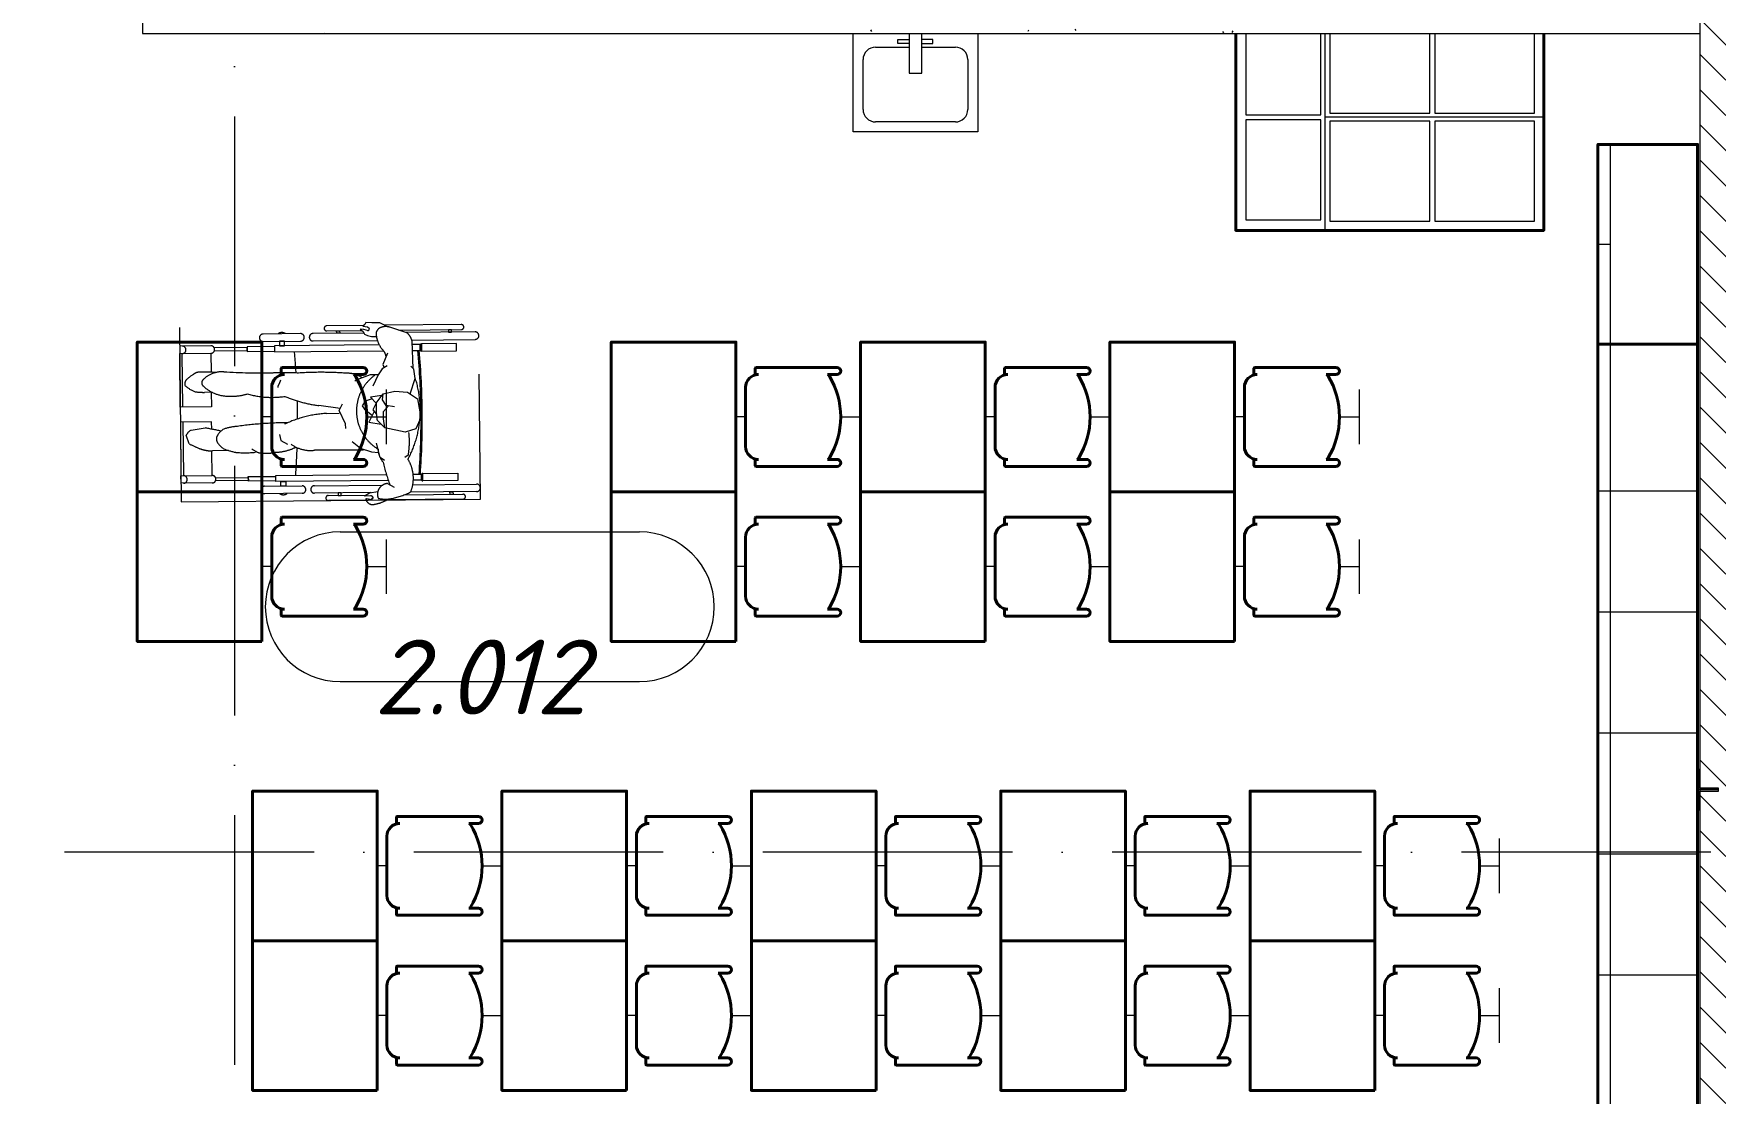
# Model space of a CAD drawing. Header units: millimetres. Extents: x -6467 to 105918, y -7090 to 92481.
# Drawn here: x 20144 to 26888, y 57964 to 62211 of the extents above; entities that cross this region are included whole.
import ezdxf

# ---------------------------------------------------------------- set-up
doc = ezdxf.new("R2010")
doc.units = ezdxf.units.MM
for name, pattern in [('50_200_ШТРИХ_1Т_ш5_п1_п1_', [1400, 1000, -200, 0, -200]), ('IMPORT-ACAD_ISO02W100', [3000, 2400, -600]), ('IMPORT-ACAD_ISO03W100', [6000, 2400, -3600])]:
    doc.linetypes.add(name, pattern=pattern)
for name, color, linetype, lineweight, true_color in [('A-AREA-IDEN-1', 7, 'Continuous', 9, 0xaaaaaa), ('A-GENM-1', 7, 'Continuous', 9, 0xaaaaaa), ('A-GENM-2', 7, 'Continuous', 20, 0xaaaaaa), ('I-WALL-1', 7, 'Continuous', 5, 0x787878), ('P-SANR-FIXT-1', 7, 'Continuous', 9, 0xaaaaaa), ('мебель 2 этаж-1', 7, 'Continuous', 40, 0xaaaaaa), ('Оси-3', 7, '50_200_ШТРИХ_1Т_ш5_п1_п1_', 9, 0xaaaaaa), ('ТХ_невидимый-1', 7, 'IMPORT-ACAD_ISO02W100', 20, 0xaaaaaa), ('ТХ_функционал-12', 7, 'IMPORT-ACAD_ISO03W100', 20, 0xaaaaaa), ('ТХ_функционал-14', 7, 'IMPORT-ACAD_ISO02W100', 20, 0xaaaaaa), ('ТХ_функционал-2', 7, 'Continuous', 40, 0xaaaaaa), ('ТХ_функционал-4', 7, 'Continuous', 20, 0xaaaaaa)]:
    doc.layers.add(name, color=color, linetype=linetype, lineweight=lineweight, true_color=true_color)
for name, color, linetype, lineweight in [('A-WALL', 7, 'Continuous', 5), ('A-WALL-FNSH-1', 7, 'Continuous', 5), ('I-WALL', 7, 'Continuous', 5)]:
    doc.layers.add(name, color=color, linetype=linetype, lineweight=lineweight)
doc.styles.add('ISOCPEUR_I', font='isocpeui.ttf', dxfattribs={"height": 300})

# ---------------------------------------------------------------- blocks, each defined once
blk = doc.blocks.new('SND_2D_Раковина1 - 400х300-V338-АИ_План этажа Радиаторы_2')
at = {"layer": 'P-SANR-FIXT-1'}
for p, q in [((-250, -220), (-250, 174)), ((-70, 150), (-25, 150)), ((-70, 135), (-70, 150)), ((-25, 135), (-70, 135)), ((-25, 174), (-25, 15)), ((25, 15), (25, 174)), ((70, 150), (25, 150)), ((25, 135), (70, 135)), ((70, 135), (70, 150)), ((250, 174), (250, -220)), ((-210, -130), (-210, 70)), ((-160, 120), (-25, 120)), ((25, 120), (160, 120)), ((210, 70), (210, -130)), ((-25, 15), (25, 15)), ((160, -180), (-160, -180)), ((250, -220), (-250, -220))]:
    blk.add_line(p, q, dxfattribs=at)
for centre, start, end in [((-160, 70), 90, 180), ((160, 70), 0, 90), ((-160, -130), 180, 270), ((160, -130), 270, 0)]:
    blk.add_arc(centre, 50, start, end, dxfattribs=at)
blk = doc.blocks.new('Фахверк _газобетон торцы_863 - Фахверк _газобетон торцы_-26105413-АИ_План этажа Радиаторы_2')
at = {"layer": 'A-GENM-2'}
for p, q in [((41046, 11134.7), (40965, 11134.7)), ((40965, 11134.7), (40965, 11128.7)), ((40965, 11128.7), (41040, 11128.7)), ((41040, 11128.7), (41040, 11053.7)), ((41046, 11053.7), (41046, 11134.7)), ((41040, 11053.7), (41046, 11053.7)), ((41040, 10953.7), (41040, 10878.7)), ((41046, 10953.7), (41040, 10953.7)), ((41046, 10872.7), (41046, 10953.7)), ((41040, 10878.7), (40965, 10878.7)), ((40965, 10878.7), (40965, 10872.7)), ((40965, 10872.7), (41046, 10872.7))]:
    blk.add_line(p, q, dxfattribs=at)
blk = doc.blocks.new('Фахверк _газобетон торцы_864 - Фахверк _газобетон торцы_-26105470-АИ_План этажа Радиаторы_2')
at = {"layer": 'A-GENM-2'}
for p, q in [((41046, 105920.3), (40965, 105920.3)), ((40965, 105920.3), (40965, 105914.3)), ((40965, 105914.3), (41040, 105914.3)), ((41040, 105914.3), (41040, 105839.3)), ((41046, 105839.3), (41046, 105920.3)), ((41040, 105839.3), (41046, 105839.3)), ((41046, 105739.3), (41040, 105739.3)), ((41040, 105739.3), (41040, 105664.3)), ((41046, 105658.3), (41046, 105739.3)), ((41040, 105664.3), (40965, 105664.3)), ((40965, 105664.3), (40965, 105658.3)), ((40965, 105658.3), (41046, 105658.3))]:
    blk.add_line(p, q, dxfattribs=at)
blk = doc.blocks.new('мебель 2 этаж-28800768-АИ_План этажа Радиаторы_2')
at = {"layer": 'ТХ_невидимый-1'}
for p, q in [((23323.1, 62280.7), (23323.1, 62499.4)), ((23823.1, 62280.7), (23823.1, 62499.4)), ((25223.5, 62280.7), (25223.5, 62499.4)), ((25723.5, 62280.7), (25723.5, 62499.4)), ((26223.5, 62280.7), (26223.5, 62499.4)), ((26723.5, 62280.7), (26723.5, 62499.4)), ((27223.5, 62280.7), (27223.5, 62499.4)), ((27723.5, 62280.7), (27723.5, 62499.4)), ((23362.1, 62390), (23323.1, 62390)), ((23743.4, 62390), (23823.1, 62390)), ((25262.5, 62390), (25223.5, 62390)), ((25643.7, 62390), (25723.5, 62390)), ((26262.5, 62390), (26223.5, 62390)), ((26643.7, 62390), (26723.5, 62390)), ((27262.5, 62390), (27223.5, 62390)), ((27643.7, 62390), (27723.5, 62390)), ((23323.1, 61680.7), (23323.1, 61899.4)), ((23823.1, 61680.7), (23823.1, 61899.4)), ((25223.5, 61680.7), (25223.5, 61899.4)), ((25723.5, 61680.7), (25723.5, 61899.4)), ((26223.5, 61680.7), (26223.5, 61899.4)), ((26723.5, 61680.7), (26723.5, 61899.4)), ((27223.5, 61680.7), (27223.5, 61899.4)), ((27723.5, 61680.7), (27723.5, 61899.4)), ((23362.1, 61790), (23323.1, 61790)), ((23743.4, 61790), (23823.1, 61790)), ((25262.5, 61790), (25223.5, 61790)), ((25643.7, 61790), (25723.5, 61790)), ((26262.5, 61790), (26223.5, 61790)), ((26643.7, 61790), (26723.5, 61790)), ((27262.5, 61790), (27223.5, 61790)), ((27643.7, 61790), (27723.5, 61790)), ((23785.5, 60481.4), (23785.5, 60700.1)), ((24285.5, 60481.4), (24285.5, 60700.1)), ((24785.5, 60481.4), (24785.5, 60700.1)), ((25285.5, 60481.4), (25285.5, 60700.1)), ((25785.5, 60481.4), (25785.5, 60700.1)), ((26285.5, 60481.4), (26285.5, 60700.1)), ((26785.5, 60481.4), (26785.5, 60700.1)), ((27285.5, 60481.4), (27285.5, 60700.1)), ((27785.5, 60481.4), (27785.5, 60700.1)), ((28285.5, 60481.4), (28285.5, 60700.1)), ((23824.5, 60590.8), (23785.5, 60590.8)), ((24205.7, 60590.8), (24285.5, 60590.8)), ((24824.5, 60590.8), (24785.5, 60590.8)), ((25205.7, 60590.8), (25285.5, 60590.8)), ((25824.5, 60590.8), (25785.5, 60590.8)), ((26205.7, 60590.8), (26285.5, 60590.8)), ((26824.5, 60590.8), (26785.5, 60590.8)), ((27205.7, 60590.8), (27285.5, 60590.8)), ((27824.5, 60590.8), (27785.5, 60590.8)), ((28205.7, 60590.8), (28285.5, 60590.8)), ((23785.5, 59881.4), (23785.5, 60100.1)), ((24285.5, 59881.4), (24285.5, 60100.1)), ((24785.5, 59881.4), (24785.5, 60100.1)), ((25285.5, 59881.4), (25285.5, 60100.1)), ((25785.5, 59881.4), (25785.5, 60100.1)), ((26285.5, 59881.4), (26285.5, 60100.1)), ((26785.5, 59881.4), (26785.5, 60100.1)), ((27285.5, 59881.4), (27285.5, 60100.1)), ((27785.5, 59881.4), (27785.5, 60100.1)), ((28285.5, 59881.4), (28285.5, 60100.1)), ((23824.5, 59990.8), (23785.5, 59990.8)), ((24205.7, 59990.8), (24285.5, 59990.8)), ((24824.5, 59990.8), (24785.5, 59990.8)), ((25205.7, 59990.8), (25285.5, 59990.8)), ((25824.5, 59990.8), (25785.5, 59990.8)), ((26205.7, 59990.8), (26285.5, 59990.8)), ((26824.5, 59990.8), (26785.5, 59990.8)), ((27205.7, 59990.8), (27285.5, 59990.8)), ((27824.5, 59990.8), (27785.5, 59990.8)), ((28205.7, 59990.8), (28285.5, 59990.8))]:
    blk.add_line(p, q, dxfattribs=at)
at = {"layer": 'ТХ_функционал-12'}
for p, q in [((23477.8, 62723.9), (23327.8, 62722.4)), ((23731.9, 62726.4), (23527.8, 62724.4)), ((23730.1, 62756.4), (23582.5, 62754.9)), ((23582.7, 62734.9), (23723.4, 62736.3)), ((23746.2, 62736.5), (23750.2, 62736.6)), ((24122.5, 62760.2), (23816.4, 62757.2)), ((23904.6, 62727), (23835.6, 62749.7)), ((23871.9, 62737.8), (24122.7, 62740.2)), ((24177.8, 62730.8), (23901.5, 62728.1)), ((23328.1, 62692.4), (23478.1, 62693.9)), ((23528.1, 62694.4), (23785.8, 62696.9)), ((23924, 62698.3), (24178.1, 62700.8)), ((23928.9, 62584.4), (23925.1, 62694.2)), ((23005.7, 62429.2), (23003.6, 62644.2)), ((23122.9, 62488.9), (23092.2, 62488.6)), ((23781.2, 62445.7), (23809.2, 62482.6)), ((23636.9, 62423.8), (23551, 62435.3)), ((23582.3, 62404.1), (23632.7, 62404.6)), ((23816, 62346), (23784.8, 62377.3)), ((23006.3, 62369.2), (23008.4, 62154.3)), ((23030.8, 62282.4), (23019.2, 62316.4)), ((23039.3, 62337.1), (23094.8, 62346)), ((23190.1, 62255.2), (23124.5, 62253.9)), ((23730.8, 62257.2), (23534.2, 62256.6)), ((23909.8, 62236.5), (23896.3, 62227.8)), ((23333.8, 62112.5), (23483.8, 62113.9)), ((23533.8, 62114.4), (23807.6, 62117.1)), ((23826.9, 62123), (23852.9, 62107.9)), ((23928.1, 62118.3), (24183.8, 62120.8)), ((23484.1, 62083.9), (23334.1, 62082.5)), ((23760.3, 62086.6), (23534.1, 62084.4)), ((23589.2, 62075), (23739.7, 62076.4)), ((23741.2, 62056.5), (23589.4, 62055)), ((24129.4, 62060.3), (23823.6, 62057.3)), ((23894, 62078), (24129.2, 62080.3)), ((24184.1, 62090.8), (23917.6, 62088.2))]:
    blk.add_line(p, q, dxfattribs=at)
at = {"layer": 'ТХ_функционал-12', "flags": 128}
for points in [[(22992.6, 62749.1), (22999.4, 62049.2), (24199.4, 62061), (24192.5, 62760.9)], [(23634.7, 62735.4), (23634.8, 62725.4), (23622.8, 62725.3), (23622.7, 62735.3)], [(24070.7, 62739.7), (24070.8, 62729.7), (24082.8, 62729.8), (24082.7, 62739.8)], [(23393.1, 62693.1), (23393.3, 62675.1), (23413.3, 62675.3), (23413.1, 62693.3)], [(23963.3, 62683.7), (23963.5, 62653.7), (24103.5, 62655), (24103.2, 62685), (23963.3, 62683.7), (23963.5, 62653.7), (23960.5, 62653.6), (23960.3, 62683.6)], [(23398.8, 62113.1), (23398.7, 62131.1), (23418.7, 62131.3), (23418.8, 62113.3)], [(23968.7, 62133.7), (23968.4, 62163.7), (24108.4, 62165.1), (24108.7, 62135.1), (23968.7, 62133.7), (23968.4, 62163.7), (23965.4, 62163.7), (23965.7, 62133.7)], [(23641.2, 62075.5), (23641.1, 62085.5), (23629.1, 62085.4), (23629.2, 62075.4)], [(24077.2, 62079.8), (24077.1, 62089.8), (24089.1, 62089.9), (24089.2, 62079.9)]]:
    blk.add_lwpolyline(points, close=True, dxfattribs=at)
for points in [[(23822.6, 62752.2), (23819.2, 62755.8), (23796.3, 62767.1), (23763.6, 62767.8), (23739.9, 62767.9), (23735.6, 62760.9), (23727.3, 62754), (23746.8, 62751.7), (23753.1, 62746.3), (23749.9, 62735.5), (23731.8, 62740.4), (23717.3, 62741.2), (23728.7, 62732), (23734.5, 62721.8), (23746, 62716.1), (23762.9, 62712.7), (23783, 62712.7)], [(23118.3, 62675.4), (22993.3, 62674.1), (22993.6, 62644.1), (23118.6, 62645.4), (23119.3, 62569.1)], [(23132.2, 62654.5), (23263.5, 62655.8), (23263.4, 62667.8), (23132.1, 62666.5)], [(23373.3, 62671.9), (23263.3, 62670.8), (23263.5, 62652.8), (23373.5, 62653.9)], [(23793.3, 62679), (23373.3, 62674.9), (23373.5, 62650.9), (23811, 62655.2)], [(23926.4, 62656.3), (23957.5, 62656.6), (23957.3, 62680.6), (23925.6, 62680.3)], [(23960.3, 62683.6), (23957.3, 62680.6), (23957.5, 62656.6), (23960.5, 62653.6)], [(23120.1, 62488.9), (23120.7, 62430.4), (22995.7, 62429.1), (22993.6, 62644.1)], [(23825.1, 62594.7), (23805.3, 62582.4), (23788.6, 62558.6), (23767.5, 62513.9)], [(23827.2, 62645.6), (23808, 62600.4), (23813.5, 62587.5)], [(23917, 62482.5), (23937.9, 62544.3), (23931.9, 62581.1), (23928.9, 62584.4), (23919.8, 62593.4)], [(23397.1, 62537.8), (23392.1, 62523.1), (23386.8, 62513.4), (23386.9, 62508.6)], [(23788.6, 62558.6), (23757.7, 62558.3), (23704.1, 62538.7), (23696.1, 62534)], [(23764.6, 62462.8), (23736.4, 62452.9), (23725.3, 62434.5), (23733.8, 62421.4), (23759.3, 62400.7), (23765.7, 62396.7)], [(23804.2, 62476), (23758.6, 62468.9), (23781.4, 62445.5)], [(23781.1, 62445.2), (23767.6, 62419.1), (23781.8, 62400.9)], [(23854.6, 62430.4), (23820.8, 62435.4), (23806.5, 62458.9), (23809.1, 62482.6), (23855.9, 62492.9), (23907.3, 62488.8), (23947.1, 62462.9), (23955.9, 62410.5), (23956.2, 62378.9), (23939.9, 62341.9), (23897.8, 62328.4), (23816, 62346), (23810.2, 62382.7), (23809.9, 62411.6), (23830.3, 62434)], [(23659.5, 62344.3), (23658.5, 62362.8), (23632.7, 62415.2), (23646, 62442)], [(23773.3, 62411.3), (23751.2, 62369), (23800.6, 62361.4)], [(23121.6, 62341.2), (23121.3, 62370.4), (22996.3, 62369.1), (22998.4, 62154.2)], [(23394.1, 62319.1), (23399.5, 62295), (23425.5, 62280.7)], [(23123.7, 62125.4), (22998.7, 62124.2), (22998.4, 62154.2), (23123.4, 62155.4), (23122.4, 62253.9)], [(23789.4, 62245.5), (23763.7, 62248.2), (23718.6, 62263.6), (23684.9, 62289.8)], [(23814.2, 62216.1), (23797.5, 62228), (23782.4, 62284.8)], [(23137.2, 62146.5), (23268.5, 62147.8), (23268.6, 62135.8), (23137.4, 62134.5)], [(23378.6, 62133.9), (23268.6, 62132.8), (23268.5, 62150.8), (23378.5, 62151.9)], [(23829.9, 62135.3), (23378.7, 62130.9), (23378.4, 62154.9), (23822.1, 62159.3)], [(23929.4, 62160.3), (23962.4, 62160.6), (23962.6, 62136.6), (23930.1, 62136.3)], [(23965.7, 62133.7), (23962.6, 62136.6), (23962.4, 62160.6), (23965.4, 62163.7)], [(23758.3, 62074.1), (23736, 62072.2), (23737, 62074.8), (23754.3, 62085.5), (23788.1, 62091.8)]]:
    blk.add_lwpolyline(points, dxfattribs=at)
at = {"layer": 'ТХ_функционал-12'}
for centre, radius, start, end in [((23328, 62707.4), 15, 90.56305, 270.56305), ((23403, 62703.2), 25, 53.69315, 127.43295), ((23478, 62708.9), 15, 270.56305, 90.56305), ((23528, 62709.4), 15, 90.56305, 270.56305), ((23582.6, 62744.9), 10, 90.56305, 270.56305), ((23808.6, 62721.2), 28.5, 116.49356, 168.91943), ((23889.9, 62730.2), 109.3, 181.79756, 218.17966), ((23819.3, 62699.9), 52.4, 71.84519, 116.49356), ((23865.4, 62679.7), 61.5, 13.6519, 50.41976), ((24122.6, 62750.2), 10, 270.56305, 90.56305), ((24177.9, 62715.8), 15, 270.56305, 90.56305), ((23003.4, 62659.2), 15, 270.56305, 90.56305), ((23118.4, 62660.4), 15, 270.56305, 90.56305), ((20385.9, 62373.5), 3080.2, 3.58721, 5.18118), ((23770.7, 62624.1), 50.8, 7.8508, 49.10449), ((20880.9, 62378.4), 3080.2, 355.94493, 5.18118), ((20885.9, 62378.4), 3080.2, 355.94493, 5.18118), ((23044.6, 62520.1), 31.3, 145.21812, 185.99071), ((23101.2, 62613.1), 130.3, 227.61326, 249.54155), ((23156.3, 62391.4), 201, 121.09833, 133.16048), ((23074.8, 62528.7), 41.3, 86.38319, 122.75637), ((23076.9, 61531.5), 1038.5, 86.5971, 89.97054), ((23098.2, 62526.9), 16.7, 135.48179, 225.64431), ((23163.6, 62462.6), 108.5, 86.54015, 135.48179), ((23189.1, 62619.9), 146.7, 225.64431, 265.17848), ((23325.7, 65143.8), 2577.6, 266.54015, 270.95687), ((23406.4, 60314.4), 2252.4, 88.38009, 90.95687), ((23561, 61184.3), 1384.6, 85.81177, 93.7666), ((23664.5, 62455), 110.2, 56.19276, 91.19828), ((23879.7, 62413.6), 177.5, 125.30566, 239.16304), ((23540.6, 62417.3), 417.5, 331.88467, 18.03045), ((23089.8, 62734), 245.4, 261.99729, 270.56305), ((23197.7, 62722.3), 249.5, 265.17848, 285.68311), ((23362.1, 62820.8), 352.3, 254.03767, 278.68011), ((23621.8, 62959.9), 529.3, 247.03466, 262.32282), ((20385.9, 62373.5), 3080.2, 0.15761, 1.50358), ((24092.1, 62427.8), 311.4, 176.70193, 189.33873), ((23607.9, 61953.2), 451.6, 93.25853, 115.5412), ((23060.9, 62296), 46.4, 117.71132, 153.86771), ((22931.7, 61365.1), 994.3, 76.85445, 80.55751), ((23167.1, 62301.5), 26.6, 147.51543, 213.61068), ((23207.3, 62279.8), 72.2, 124.12876, 150.20186), ((23229.2, 62184.3), 167.4, 93.8236, 111.88266), ((23429, 60901.8), 1464.8, 90.11321, 98.27825), ((23589.2, 62291.3), 325.3, 350.29253, 6.47195), ((23349.9, 62931), 722.8, 243.80367, 247.33864), ((23121.9, 62384.9), 131, 247.33864, 271.13558), ((23216.1, 62332.7), 84.7, 212.87217, 235.04941), ((23266.1, 62501.3), 257.6, 247.5008, 259.29167), ((23256.5, 62667.7), 421.3, 264.79262, 275.52584), ((23344.4, 62339), 98.4, 231.10015, 250.26556), ((23338.3, 62438.3), 193.9, 261.97559, 281.293), ((23371.1, 62447.7), 199.5, 271.46297, 296.4533), ((23517.7, 62387.8), 132.2, 234.29652, 277.19576), ((20385.9, 62373.5), 3080.2, 355.94493, 358.01582), ((23873.4, 62263.6), 84.7, 181.59556, 220.15688), ((24531.3, 62378.1), 742.1, 193.17286, 200.54976), ((23783.1, 62143.9), 147.2, 338.22773, 31.39332), ((23008.6, 62139.3), 15, 270.56305, 90.56305), ((23123.6, 62140.4), 15, 270.56305, 90.56305), ((23334, 62097.5), 15, 90.56305, 270.56305), ((23484, 62098.9), 15, 270.56305, 90.56305), ((23534, 62099.4), 15, 90.56305, 270.56305), ((23829.5, 62080.1), 43.1, 93.53084, 202.17186), ((24183.9, 62105.8), 15, 270.56305, 90.56305), ((23408.9, 62103.2), 25, 233.69315, 307.43295), ((23589.3, 62065), 10, 90.56305, 270.56305), ((23766.7, 62066), 27.2, 189.09662, 268.76759), ((23555, 60946.1), 1130.8, 79.39201, 80.58988), ((23758.4, 62063.4), 10.8, 51.91108, 90.90266), ((23765.8, 62059.8), 3.54, 86.25802, 220.16387), ((23739.2, 62038.8), 42, 45.70995, 51.91108), ((23766.3, 62066.6), 3.2, 266.25802, 45.70995), ((23747.9, 62193.5), 155.8, 276.71132, 301.79229), ((23818.4, 62188.3), 127.8, 256.98527, 282.07265), ((23778.3, 62376.2), 319.9, 282.07265, 296.25758), ((24129.3, 62070.3), 10, 270.56305, 90.56305)]:
    blk.add_arc(centre, radius, start, end, dxfattribs=at)
at = {"layer": 'ТХ_функционал-14'}
for p, q in [((27268.8, 63926.3), (27268.8, 63600.6)), ((28005.5, 63607.2), (28005.5, 63926.3)), ((28425.5, 63607.2), (28425.5, 63926.3))]:
    blk.add_line(p, q, dxfattribs=at)
at = {"layer": 'ТХ_функционал-14', "flags": 128}
for points in [[(27268.8, 63600.6), (27568.8, 63600.6), (27568.8, 63926.3)], [(27605.5, 63926.3), (27605.5, 63607.2), (28005.5, 63607.2)], [(28025.5, 63926.3), (28025.5, 63607.2), (28425.5, 63607.2)]]:
    blk.add_lwpolyline(points, dxfattribs=at)
for points in [[(27268.8, 63180.6), (27568.8, 63180.6), (27568.8, 63580.6), (27268.8, 63580.6)], [(28005.5, 63175.2), (28005.5, 63575.2), (27605.5, 63575.2), (27605.5, 63175.2)], [(28425.5, 63175.2), (28425.5, 63575.2), (28025.5, 63575.2), (28025.5, 63175.2)]]:
    blk.add_lwpolyline(points, close=True, dxfattribs=at)
at = {"layer": 'ТХ_функционал-2'}
for p, q in [((23400.6, 62562.6), (23400.6, 62585.7)), ((23403.1, 62588.2), (23729.2, 62588.2)), ((25301, 62562.6), (25301, 62585.7)), ((25303.5, 62588.2), (25629.6, 62588.2)), ((26301, 62562.6), (26301, 62585.7)), ((26303.5, 62588.2), (26629.6, 62588.2)), ((27301, 62562.6), (27301, 62585.7)), ((27303.5, 62588.2), (27629.6, 62588.2)), ((23413.4, 62560), (23403.1, 62560)), ((23729.2, 62560), (23689.9, 62560)), ((25313.8, 62560), (25303.5, 62560)), ((25629.6, 62560), (25590.3, 62560)), ((26313.8, 62560), (26303.5, 62560)), ((26629.6, 62560), (26590.3, 62560)), ((27313.8, 62560), (27303.5, 62560)), ((27629.6, 62560), (27590.3, 62560)), ((23362.1, 62271.3), (23362.1, 62508.7)), ((25262.5, 62271.3), (25262.5, 62508.7)), ((26262.5, 62271.3), (26262.5, 62508.7)), ((27262.5, 62271.3), (27262.5, 62508.7)), ((23400.6, 62194.4), (23400.6, 62217.5)), ((23403.1, 62220.1), (23413.4, 62220.1)), ((23729.2, 62191.8), (23403.1, 62191.8)), ((23689.9, 62220.1), (23729.2, 62220.1)), ((25301, 62194.4), (25301, 62217.5)), ((25303.5, 62220.1), (25313.8, 62220.1)), ((25629.6, 62191.8), (25303.5, 62191.8)), ((25590.3, 62220.1), (25629.6, 62220.1)), ((26301, 62194.4), (26301, 62217.5)), ((26303.5, 62220.1), (26313.8, 62220.1)), ((26629.6, 62191.8), (26303.5, 62191.8)), ((26590.3, 62220.1), (26629.6, 62220.1)), ((27301, 62194.4), (27301, 62217.5)), ((27303.5, 62220.1), (27313.8, 62220.1)), ((27629.6, 62191.8), (27303.5, 62191.8)), ((27590.3, 62220.1), (27629.6, 62220.1)), ((23400.6, 61962.6), (23400.6, 61985.7)), ((23403.1, 61988.2), (23729.2, 61988.2)), ((25301, 61962.6), (25301, 61985.7)), ((25303.5, 61988.2), (25629.6, 61988.2)), ((26301, 61962.6), (26301, 61985.7)), ((26303.5, 61988.2), (26629.6, 61988.2)), ((27301, 61962.6), (27301, 61985.7)), ((27303.5, 61988.2), (27629.6, 61988.2)), ((23362.1, 61671.3), (23362.1, 61908.7)), ((23413.4, 61960), (23403.1, 61960)), ((23729.2, 61960), (23689.9, 61960)), ((25262.5, 61671.3), (25262.5, 61908.7)), ((25313.8, 61960), (25303.5, 61960)), ((25629.6, 61960), (25590.3, 61960)), ((26262.5, 61671.3), (26262.5, 61908.7)), ((26313.8, 61960), (26303.5, 61960)), ((26629.6, 61960), (26590.3, 61960)), ((27262.5, 61671.3), (27262.5, 61908.7)), ((27313.8, 61960), (27303.5, 61960)), ((27629.6, 61960), (27590.3, 61960)), ((23400.6, 61594.4), (23400.6, 61617.5)), ((23403.1, 61620.1), (23413.4, 61620.1)), ((23729.2, 61591.8), (23403.1, 61591.8)), ((23689.9, 61620.1), (23729.2, 61620.1)), ((25301, 61594.4), (25301, 61617.5)), ((25303.5, 61620.1), (25313.8, 61620.1)), ((25629.6, 61591.8), (25303.5, 61591.8)), ((25590.3, 61620.1), (25629.6, 61620.1)), ((26301, 61594.4), (26301, 61617.5)), ((26303.5, 61620.1), (26313.8, 61620.1)), ((26629.6, 61591.8), (26303.5, 61591.8)), ((26590.3, 61620.1), (26629.6, 61620.1)), ((27301, 61594.4), (27301, 61617.5)), ((27303.5, 61620.1), (27313.8, 61620.1)), ((27629.6, 61591.8), (27303.5, 61591.8)), ((27590.3, 61620.1), (27629.6, 61620.1)), ((23863, 60763.3), (23863, 60786.4)), ((23865.5, 60788.9), (24191.6, 60788.9)), ((23875.8, 60760.7), (23865.5, 60760.7)), ((24191.6, 60760.7), (24152.3, 60760.7)), ((24863, 60763.3), (24863, 60786.4)), ((24865.5, 60788.9), (25191.6, 60788.9)), ((24875.8, 60760.7), (24865.5, 60760.7)), ((25191.6, 60760.7), (25152.3, 60760.7)), ((25863, 60763.3), (25863, 60786.4)), ((25865.5, 60788.9), (26191.6, 60788.9)), ((25875.8, 60760.7), (25865.5, 60760.7)), ((26191.6, 60760.7), (26152.3, 60760.7)), ((26863, 60763.3), (26863, 60786.4)), ((26865.5, 60788.9), (27191.6, 60788.9)), ((26875.8, 60760.7), (26865.5, 60760.7)), ((27191.6, 60760.7), (27152.3, 60760.7)), ((27863, 60763.3), (27863, 60786.4)), ((27865.5, 60788.9), (28191.6, 60788.9)), ((27875.8, 60760.7), (27865.5, 60760.7)), ((28191.6, 60760.7), (28152.3, 60760.7)), ((23824.5, 60472.1), (23824.5, 60709.5)), ((24824.5, 60472.1), (24824.5, 60709.5)), ((25824.5, 60472.1), (25824.5, 60709.5)), ((26824.5, 60472.1), (26824.5, 60709.5)), ((27824.5, 60472.1), (27824.5, 60709.5)), ((23865.5, 60420.8), (23875.8, 60420.8)), ((24152.3, 60420.8), (24191.6, 60420.8)), ((24865.5, 60420.8), (24875.8, 60420.8)), ((25152.3, 60420.8), (25191.6, 60420.8)), ((25865.5, 60420.8), (25875.8, 60420.8)), ((26152.3, 60420.8), (26191.6, 60420.8)), ((26865.5, 60420.8), (26875.8, 60420.8)), ((27152.3, 60420.8), (27191.6, 60420.8)), ((27865.5, 60420.8), (27875.8, 60420.8)), ((28152.3, 60420.8), (28191.6, 60420.8)), ((23863, 60395.1), (23863, 60418.2)), ((24191.6, 60392.6), (23865.5, 60392.6)), ((24863, 60395.1), (24863, 60418.2)), ((25191.6, 60392.6), (24865.5, 60392.6)), ((25863, 60395.1), (25863, 60418.2)), ((26191.6, 60392.6), (25865.5, 60392.6)), ((26863, 60395.1), (26863, 60418.2)), ((27191.6, 60392.6), (26865.5, 60392.6)), ((27863, 60395.1), (27863, 60418.2)), ((28191.6, 60392.6), (27865.5, 60392.6)), ((23863, 60163.3), (23863, 60186.4)), ((23865.5, 60188.9), (24191.6, 60188.9)), ((23875.8, 60160.7), (23865.5, 60160.7)), ((24191.6, 60160.7), (24152.3, 60160.7)), ((24863, 60163.3), (24863, 60186.4)), ((24865.5, 60188.9), (25191.6, 60188.9)), ((24875.8, 60160.7), (24865.5, 60160.7)), ((25191.6, 60160.7), (25152.3, 60160.7)), ((25863, 60163.3), (25863, 60186.4)), ((25865.5, 60188.9), (26191.6, 60188.9)), ((25875.8, 60160.7), (25865.5, 60160.7)), ((26191.6, 60160.7), (26152.3, 60160.7)), ((26863, 60163.3), (26863, 60186.4)), ((26865.5, 60188.9), (27191.6, 60188.9)), ((26875.8, 60160.7), (26865.5, 60160.7)), ((27191.6, 60160.7), (27152.3, 60160.7)), ((27863, 60163.3), (27863, 60186.4)), ((27865.5, 60188.9), (28191.6, 60188.9)), ((27875.8, 60160.7), (27865.5, 60160.7)), ((28191.6, 60160.7), (28152.3, 60160.7)), ((23824.5, 59872.1), (23824.5, 60109.5)), ((24824.5, 59872.1), (24824.5, 60109.5)), ((25824.5, 59872.1), (25824.5, 60109.5)), ((26824.5, 59872.1), (26824.5, 60109.5)), ((27824.5, 59872.1), (27824.5, 60109.5)), ((23863, 59795.1), (23863, 59818.2)), ((23865.5, 59820.8), (23875.8, 59820.8)), ((24152.3, 59820.8), (24191.6, 59820.8)), ((24863, 59795.1), (24863, 59818.2)), ((24865.5, 59820.8), (24875.8, 59820.8)), ((25152.3, 59820.8), (25191.6, 59820.8)), ((25863, 59795.1), (25863, 59818.2)), ((25865.5, 59820.8), (25875.8, 59820.8)), ((26152.3, 59820.8), (26191.6, 59820.8)), ((26863, 59795.1), (26863, 59818.2)), ((26865.5, 59820.8), (26875.8, 59820.8)), ((27152.3, 59820.8), (27191.6, 59820.8)), ((27863, 59795.1), (27863, 59818.2)), ((27865.5, 59820.8), (27875.8, 59820.8)), ((28152.3, 59820.8), (28191.6, 59820.8)), ((24191.6, 59792.6), (23865.5, 59792.6)), ((25191.6, 59792.6), (24865.5, 59792.6)), ((26191.6, 59792.6), (25865.5, 59792.6)), ((27191.6, 59792.6), (26865.5, 59792.6)), ((28191.6, 59792.6), (27865.5, 59792.6))]:
    blk.add_line(p, q, dxfattribs=at)
at = {"layer": 'ТХ_функционал-2', "flags": 128}
blk.add_lwpolyline([(28463.1, 63926.3), (28463.1, 63137.7), (27228.1, 63137.7), (27228.1, 63926.3)], dxfattribs=at)
for points in [[(29080, 62682.3), (29080, 63482.3), (28680, 63482.3), (28680, 62682.3)], [(23323.1, 62090), (23323.1, 62690), (22823.1, 62690), (22823.1, 62090)], [(25223.5, 62090), (25223.5, 62690), (24723.5, 62690), (24723.5, 62090)], [(26223.5, 62090), (26223.5, 62690), (25723.5, 62690), (25723.5, 62090)], [(27223.5, 62090), (27223.5, 62690), (26723.5, 62690), (26723.5, 62090)], [(29080, 58212.3), (29080, 62682.3), (28680, 62682.3), (28680, 58212.3)], [(23323.1, 61490), (23323.1, 62090), (22823.1, 62090), (22823.1, 61490)], [(25223.5, 61490), (25223.5, 62090), (24723.5, 62090), (24723.5, 61490)], [(26223.5, 61490), (26223.5, 62090), (25723.5, 62090), (25723.5, 61490)], [(27223.5, 61490), (27223.5, 62090), (26723.5, 62090), (26723.5, 61490)], [(23785.5, 60290.8), (23785.5, 60890.8), (23285.5, 60890.8), (23285.5, 60290.8)], [(24785.5, 60290.8), (24785.5, 60890.8), (24285.5, 60890.8), (24285.5, 60290.8)], [(25785.5, 60290.8), (25785.5, 60890.8), (25285.5, 60890.8), (25285.5, 60290.8)], [(26785.5, 60290.8), (26785.5, 60890.8), (26285.5, 60890.8), (26285.5, 60290.8)], [(27785.5, 60290.8), (27785.5, 60890.8), (27285.5, 60890.8), (27285.5, 60290.8)], [(23785.5, 59690.8), (23785.5, 60290.8), (23285.5, 60290.8), (23285.5, 59690.8)], [(24785.5, 59690.8), (24785.5, 60290.8), (24285.5, 60290.8), (24285.5, 59690.8)], [(25785.5, 59690.8), (25785.5, 60290.8), (25285.5, 60290.8), (25285.5, 59690.8)], [(26785.5, 59690.8), (26785.5, 60290.8), (26285.5, 60290.8), (26285.5, 59690.8)], [(27785.5, 59690.8), (27785.5, 60290.8), (27285.5, 60290.8), (27285.5, 59690.8)]]:
    blk.add_lwpolyline(points, close=True, dxfattribs=at)
at = {"layer": 'ТХ_функционал-2'}
for centre, radius, start, end in [((23403.1, 62585.7), 2.56, 90, 180), ((23729.2, 62574.1), 14.1, 270, 90), ((25303.5, 62585.7), 2.56, 90, 180), ((25629.6, 62574.1), 14.1, 270, 90), ((26303.5, 62585.7), 2.56, 90, 180), ((26629.6, 62574.1), 14.1, 270, 90), ((27303.5, 62585.7), 2.56, 90, 180), ((27629.6, 62574.1), 14.1, 270, 90), ((23413.4, 62508.7), 51.3, 90, 180), ((23403.1, 62562.6), 2.56, 180, 270), ((23689.9, 62551.5), 8.55, 31.93175, 90), ((23422.2, 62390), 321.2, 328.88631, 31.11369), ((25313.8, 62508.7), 51.3, 90, 180), ((25303.5, 62562.6), 2.56, 180, 270), ((25590.3, 62551.5), 8.55, 31.93175, 90), ((25322.6, 62390), 321.2, 328.88631, 31.11369), ((26313.8, 62508.7), 51.3, 90, 180), ((26303.5, 62562.6), 2.56, 180, 270), ((26590.3, 62551.5), 8.55, 31.93175, 90), ((26322.6, 62390), 321.2, 328.88631, 31.11369), ((27313.8, 62508.7), 51.3, 90, 180), ((27303.5, 62562.6), 2.56, 180, 270), ((27590.3, 62551.5), 8.55, 31.93175, 90), ((27322.6, 62390), 321.2, 328.88631, 31.11369), ((23413.4, 62271.3), 51.3, 180, 270), ((25313.8, 62271.3), 51.3, 180, 270), ((26313.8, 62271.3), 51.3, 180, 270), ((27313.8, 62271.3), 51.3, 180, 270), ((23403.1, 62217.5), 2.56, 90, 180), ((23403.1, 62194.4), 2.56, 180, 270), ((23689.9, 62228.6), 8.55, 270, 328.06825), ((23729.2, 62205.9), 14.1, 270, 90), ((25303.5, 62217.5), 2.56, 90, 180), ((25303.5, 62194.4), 2.56, 180, 270), ((25590.3, 62228.6), 8.55, 270, 328.06825), ((25629.6, 62205.9), 14.1, 270, 90), ((26303.5, 62217.5), 2.56, 90, 180), ((26303.5, 62194.4), 2.56, 180, 270), ((26590.3, 62228.6), 8.55, 270, 328.06825), ((26629.6, 62205.9), 14.1, 270, 90), ((27303.5, 62217.5), 2.56, 90, 180), ((27303.5, 62194.4), 2.56, 180, 270), ((27590.3, 62228.6), 8.55, 270, 328.06825), ((27629.6, 62205.9), 14.1, 270, 90), ((23403.1, 61985.7), 2.56, 90, 180), ((23729.2, 61974.1), 14.1, 270, 90), ((25303.5, 61985.7), 2.56, 90, 180), ((25629.6, 61974.1), 14.1, 270, 90), ((26303.5, 61985.7), 2.56, 90, 180), ((26629.6, 61974.1), 14.1, 270, 90), ((27303.5, 61985.7), 2.56, 90, 180), ((27629.6, 61974.1), 14.1, 270, 90), ((23413.4, 61908.7), 51.3, 90, 180), ((23403.1, 61962.6), 2.56, 180, 270), ((23689.9, 61951.5), 8.55, 31.93175, 90), ((23422.2, 61790), 321.2, 328.88631, 31.11369), ((25313.8, 61908.7), 51.3, 90, 180), ((25303.5, 61962.6), 2.56, 180, 270), ((25590.3, 61951.5), 8.55, 31.93175, 90), ((25322.6, 61790), 321.2, 328.88631, 31.11369), ((26313.8, 61908.7), 51.3, 90, 180), ((26303.5, 61962.6), 2.56, 180, 270), ((26590.3, 61951.5), 8.55, 31.93175, 90), ((26322.6, 61790), 321.2, 328.88631, 31.11369), ((27313.8, 61908.7), 51.3, 90, 180), ((27303.5, 61962.6), 2.56, 180, 270), ((27590.3, 61951.5), 8.55, 31.93175, 90), ((27322.6, 61790), 321.2, 328.88631, 31.11369), ((23413.4, 61671.3), 51.3, 180, 270), ((25313.8, 61671.3), 51.3, 180, 270), ((26313.8, 61671.3), 51.3, 180, 270), ((27313.8, 61671.3), 51.3, 180, 270), ((23403.1, 61617.5), 2.56, 90, 180), ((23403.1, 61594.4), 2.56, 180, 270), ((23689.9, 61628.6), 8.55, 270, 328.06825), ((23729.2, 61605.9), 14.1, 270, 90), ((25303.5, 61617.5), 2.56, 90, 180), ((25303.5, 61594.4), 2.56, 180, 270), ((25590.3, 61628.6), 8.55, 270, 328.06825), ((25629.6, 61605.9), 14.1, 270, 90), ((26303.5, 61617.5), 2.56, 90, 180), ((26303.5, 61594.4), 2.56, 180, 270), ((26590.3, 61628.6), 8.55, 270, 328.06825), ((26629.6, 61605.9), 14.1, 270, 90), ((27303.5, 61617.5), 2.56, 90, 180), ((27303.5, 61594.4), 2.56, 180, 270), ((27590.3, 61628.6), 8.55, 270, 328.06825), ((27629.6, 61605.9), 14.1, 270, 90), ((23875.8, 60709.5), 51.3, 90, 180), ((23865.5, 60786.4), 2.56, 90, 180), ((23865.5, 60763.3), 2.56, 180, 270), ((24152.3, 60752.2), 8.55, 31.93175, 90), ((24191.6, 60774.8), 14.1, 270, 90), ((24875.8, 60709.5), 51.3, 90, 180), ((24865.5, 60786.4), 2.56, 90, 180), ((24865.5, 60763.3), 2.56, 180, 270), ((25152.3, 60752.2), 8.55, 31.93175, 90), ((25191.6, 60774.8), 14.1, 270, 90), ((25875.8, 60709.5), 51.3, 90, 180), ((25865.5, 60786.4), 2.56, 90, 180), ((25865.5, 60763.3), 2.56, 180, 270), ((26152.3, 60752.2), 8.55, 31.93175, 90), ((26191.6, 60774.8), 14.1, 270, 90), ((26875.8, 60709.5), 51.3, 90, 180), ((26865.5, 60786.4), 2.56, 90, 180), ((26865.5, 60763.3), 2.56, 180, 270), ((27152.3, 60752.2), 8.55, 31.93175, 90), ((27191.6, 60774.8), 14.1, 270, 90), ((27875.8, 60709.5), 51.3, 90, 180), ((27865.5, 60786.4), 2.56, 90, 180), ((27865.5, 60763.3), 2.56, 180, 270), ((28152.3, 60752.2), 8.55, 31.93175, 90), ((28191.6, 60774.8), 14.1, 270, 90), ((23884.6, 60590.8), 321.2, 328.88631, 31.11369), ((24884.6, 60590.8), 321.2, 328.88631, 31.11369), ((25884.6, 60590.8), 321.2, 328.88631, 31.11369), ((26884.6, 60590.8), 321.2, 328.88631, 31.11369), ((27884.6, 60590.8), 321.2, 328.88631, 31.11369), ((23875.8, 60472.1), 51.3, 180, 270), ((23865.5, 60418.2), 2.56, 90, 180), ((24152.3, 60429.3), 8.55, 270, 328.06825), ((24191.6, 60406.7), 14.1, 270, 90), ((24875.8, 60472.1), 51.3, 180, 270), ((24865.5, 60418.2), 2.56, 90, 180), ((25152.3, 60429.3), 8.55, 270, 328.06825), ((25191.6, 60406.7), 14.1, 270, 90), ((25875.8, 60472.1), 51.3, 180, 270), ((25865.5, 60418.2), 2.56, 90, 180), ((26152.3, 60429.3), 8.55, 270, 328.06825), ((26191.6, 60406.7), 14.1, 270, 90), ((26875.8, 60472.1), 51.3, 180, 270), ((26865.5, 60418.2), 2.56, 90, 180), ((27152.3, 60429.3), 8.55, 270, 328.06825), ((27191.6, 60406.7), 14.1, 270, 90), ((27875.8, 60472.1), 51.3, 180, 270), ((27865.5, 60418.2), 2.56, 90, 180), ((28152.3, 60429.3), 8.55, 270, 328.06825), ((28191.6, 60406.7), 14.1, 270, 90), ((23865.5, 60395.1), 2.56, 180, 270), ((24865.5, 60395.1), 2.56, 180, 270), ((25865.5, 60395.1), 2.56, 180, 270), ((26865.5, 60395.1), 2.56, 180, 270), ((27865.5, 60395.1), 2.56, 180, 270), ((23875.8, 60109.5), 51.3, 90, 180), ((23865.5, 60186.4), 2.56, 90, 180), ((23865.5, 60163.3), 2.56, 180, 270), ((24152.3, 60152.2), 8.55, 31.93175, 90), ((23884.6, 59990.8), 321.2, 328.88631, 31.11369), ((24191.6, 60174.8), 14.1, 270, 90), ((24875.8, 60109.5), 51.3, 90, 180), ((24865.5, 60186.4), 2.56, 90, 180), ((24865.5, 60163.3), 2.56, 180, 270), ((25152.3, 60152.2), 8.55, 31.93175, 90), ((24884.6, 59990.8), 321.2, 328.88631, 31.11369), ((25191.6, 60174.8), 14.1, 270, 90), ((25875.8, 60109.5), 51.3, 90, 180), ((25865.5, 60186.4), 2.56, 90, 180), ((25865.5, 60163.3), 2.56, 180, 270), ((26152.3, 60152.2), 8.55, 31.93175, 90), ((25884.6, 59990.8), 321.2, 328.88631, 31.11369), ((26191.6, 60174.8), 14.1, 270, 90), ((26875.8, 60109.5), 51.3, 90, 180), ((26865.5, 60186.4), 2.56, 90, 180), ((26865.5, 60163.3), 2.56, 180, 270), ((27152.3, 60152.2), 8.55, 31.93175, 90), ((26884.6, 59990.8), 321.2, 328.88631, 31.11369), ((27191.6, 60174.8), 14.1, 270, 90), ((27875.8, 60109.5), 51.3, 90, 180), ((27865.5, 60186.4), 2.56, 90, 180), ((27865.5, 60163.3), 2.56, 180, 270), ((28152.3, 60152.2), 8.55, 31.93175, 90), ((27884.6, 59990.8), 321.2, 328.88631, 31.11369), ((28191.6, 60174.8), 14.1, 270, 90), ((23875.8, 59872.1), 51.3, 180, 270), ((23865.5, 59818.2), 2.56, 90, 180), ((24152.3, 59829.3), 8.55, 270, 328.06825), ((24191.6, 59806.7), 14.1, 270, 90), ((24875.8, 59872.1), 51.3, 180, 270), ((24865.5, 59818.2), 2.56, 90, 180), ((25152.3, 59829.3), 8.55, 270, 328.06825), ((25191.6, 59806.7), 14.1, 270, 90), ((25875.8, 59872.1), 51.3, 180, 270), ((25865.5, 59818.2), 2.56, 90, 180), ((26152.3, 59829.3), 8.55, 270, 328.06825), ((26191.6, 59806.7), 14.1, 270, 90), ((26875.8, 59872.1), 51.3, 180, 270), ((26865.5, 59818.2), 2.56, 90, 180), ((27152.3, 59829.3), 8.55, 270, 328.06825), ((27191.6, 59806.7), 14.1, 270, 90), ((27875.8, 59872.1), 51.3, 180, 270), ((27865.5, 59818.2), 2.56, 90, 180), ((28152.3, 59829.3), 8.55, 270, 328.06825), ((28191.6, 59806.7), 14.1, 270, 90), ((23865.5, 59795.1), 2.56, 180, 270), ((24865.5, 59795.1), 2.56, 180, 270), ((25865.5, 59795.1), 2.56, 180, 270), ((26865.5, 59795.1), 2.56, 180, 270), ((27865.5, 59795.1), 2.56, 180, 270)]:
    blk.add_arc(centre, radius, start, end, dxfattribs=at)
at = {"layer": 'ТХ_функционал-4'}
for p, q in [((27585.7, 63926.3), (27585.7, 63137.7)), ((27585.7, 63592.2), (28463.1, 63592.2)), ((28729.8, 63482.3), (28729.8, 62682.3)), ((28680, 63082.3), (28729.8, 63082.3)), ((29080, 62092.3), (28680, 62092.3)), ((29080, 61607.3), (28680, 61607.3)), ((29080, 61122.3), (28680, 61122.3)), ((29080, 60637.3), (28680, 60637.3)), ((29080, 60152.3), (28680, 60152.3))]:
    blk.add_line(p, q, dxfattribs=at)
at = {"layer": 'ТХ_функционал-4', "flags": 128}
blk.add_lwpolyline([(28729.8, 63058.3), (28729.8, 58212.3), (28729.8, 57431.3)], dxfattribs=at)
blk = doc.blocks.new('AAR_СКБ_Марка_помещения_1_5 ммп - Номер-27962133-АИ_План этажа Радиаторы_2')
at = {"layer": 'A-AREA-IDEN-1'}
for p, q in [((-2.987, 3), (3.013, 3)), ((-2.987, 0), (3.013, 0))]:
    blk.add_line(p, q, dxfattribs=at)
for centre, start, end in [((-2.987, 1.5), 90, 270), ((3.013, 1.5), 270, 90)]:
    blk.add_arc(centre, 1.5, start, end, dxfattribs=at)

msp = doc.modelspace()

# ---------------------------------------------------------------- hatches: boundary and pattern name
at = {"layer": 'I-WALL'}
h = msp.add_hatch(dxfattribs=at)
h.set_pattern_fill('FP_2', color=256, style=0, pattern_type=2)
h.set_pattern_definition([(135, (0, 0), (-70.71068, -70.71068), [])])
h.paths.add_polyline_path([(26912.9, 55681), (27075, 55681), (27075, 62681), (26825, 62681), (26825, 55681)])
at = {"layer": 'I-WALL-1'}
h = msp.add_hatch(dxfattribs=at)
h.set_pattern_fill('FP_3', color=256, style=0, pattern_type=2)
h.set_pattern_definition([(0, (0, 0), (406.4, 101.6), [6.706, -298.094, 6.706, -298.094, -1625.6]), (0, (0, 0), (406.4, 101.6), [-609.6, 6.706, -602.894, 6.706, -298.094, -711.2]), (0, (0, 0), (406.4, 101.6), [-1524, 6.706, -196.494, 6.706, -501.294]), (120, (152.4, 50.8), (-291.18818, 301.15272), [6.706, -298.094, 6.706, -298.094, -1625.6]), (120, (152.4, 50.8), (-291.18818, 301.15272), [-609.6, 6.706, -602.894, 6.706, -298.094, -711.2]), (120, (152.4, 50.8), (-291.18818, 301.15272), [-1524, 6.706, -196.494, 6.706, -501.294]), (240, (203.2, 254), (-115.21182, -402.75272), [6.706, -298.094, 6.706, -298.094, -1625.6]), (240, (203.2, 254), (-115.21182, -402.75272), [-609.6, 6.706, -602.894, 6.706, -298.094, -711.2]), (240, (203.2, 254), (-115.21182, -402.75272), [-1524, 6.706, -196.494, 6.706, -501.294])])
h.paths.add_polyline_path([(26082.4, 62211), (26825, 62211), (26825, 62231), (20600, 62231), (20600, 62211), (24421.4, 62211)])

# ---------------------------------------------------------------- linework, layer by layer
at = {"layer": 'A-WALL'}
msp.add_line((26825, 62681), (26825, 55681), dxfattribs=at)
at = {"layer": 'A-WALL-FNSH-1'}
for p, q in [((20580, 62931), (20580, 62211)), ((20580, 62211), (26825, 62211))]:
    msp.add_line(p, q, dxfattribs=at)
at = {"layer": 'Оси-3'}
for p, q in [((20950, 91281), (20950, 52458)), ((74472.3, 58931), (-5267.3, 58931))]:
    msp.add_line(p, q, dxfattribs=at)

# ---------------------------------------------------------------- block references
at = {"layer": 'A-AREA-IDEN-1', "xscale": 199.9999999999999, "yscale": 199.9999999999999, "zscale": 199.9999999999999}
msp.add_blockref('AAR_СКБ_Марка_помещения_1_5 ммп - Номер-27962133-АИ_План этажа Радиаторы_2', (21970.5, 59613.9), dxfattribs=at)
at = {"layer": 'A-GENM-1'}
for name, p, rotation in [('Фахверк _газобетон торцы_864 - Фахверк _газобетон торцы_-26105470-АИ_План этажа Радиаторы_2', (-78839.3, 100227), 269.9999999999993), ('Фахверк _газобетон торцы_863 - Фахверк _газобетон торцы_-26105413-АИ_План этажа Радиаторы_2', (37953.7, 18135), 90.00000000000074)]:
    msp.add_blockref(name, p, dxfattribs=dict(at, rotation=rotation))
at = {"layer": 'P-SANR-FIXT-1'}
msp.add_blockref('SND_2D_Раковина1 - 400х300-V338-АИ_План этажа Радиаторы_2', (23680, 62037.1), dxfattribs=at)
at = {"layer": 'мебель 2 этаж-1'}
msp.add_blockref('мебель 2 этаж-28800768-АИ_План этажа Радиаторы_2', (-2263.5, -1715.2), dxfattribs=at)

# ---------------------------------------------------------------- texts
at = {"layer": 'A-AREA-IDEN-1', "insert": (21934.8, 59482.4), "char_height": 300, "width": 900, "attachment_point": 8, "line_spacing_factor": 1.139951, "style": 'ISOCPEUR_I'}
msp.add_mtext('\\pt2540.001,5079.999,7620,10160.001,12699.999,15240,17780.001,20319.999,22860,25400.001,27939.999,30480,33020.001,35559.999,38100,40640.001,43179.999,45720,48260.001,50799.999,53340,55880.001,58419.999,60960,63500.001,66039.999,68580,71120.001,73659.999,76200,78740.001,81279.999;2.012', dxfattribs=at)

doc.saveas('drawing.dxf')
